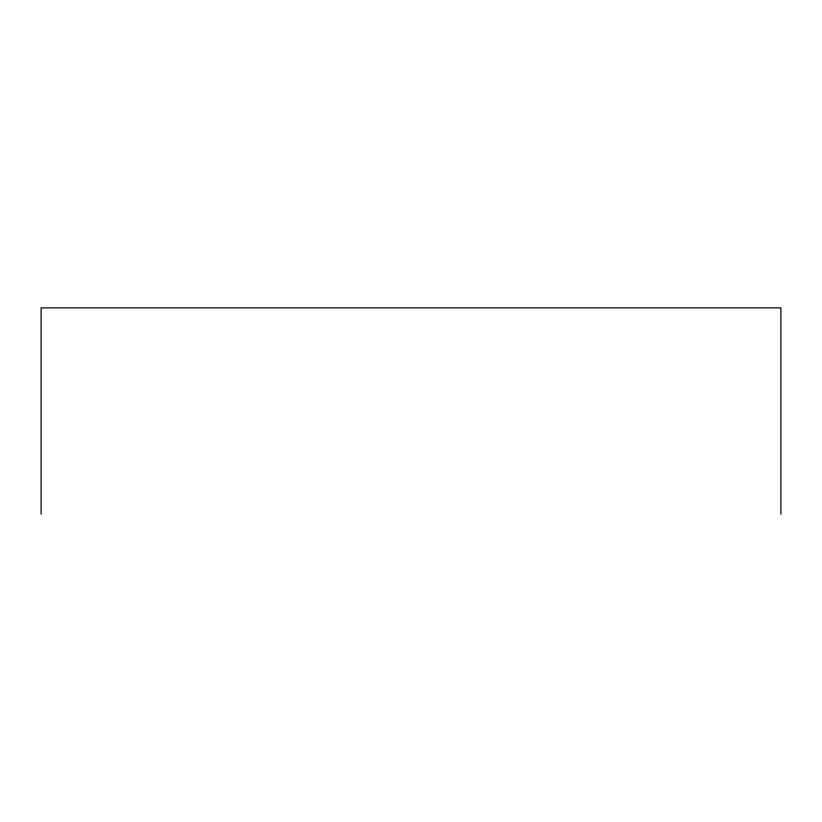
<?xml version="1.0" encoding="UTF-8"?>
<svg xmlns="http://www.w3.org/2000/svg" width="822" height="822" viewBox="0 0 822 822"><rect width="100%" height="100%" fill="white"/><g stroke="black" fill="none" stroke-linecap="round" stroke-linejoin="round"><path stroke-width="1.23" d="M780.9 514.13L780.9 307.87L41.1 307.87L41.1 514.13"/></g></svg>
